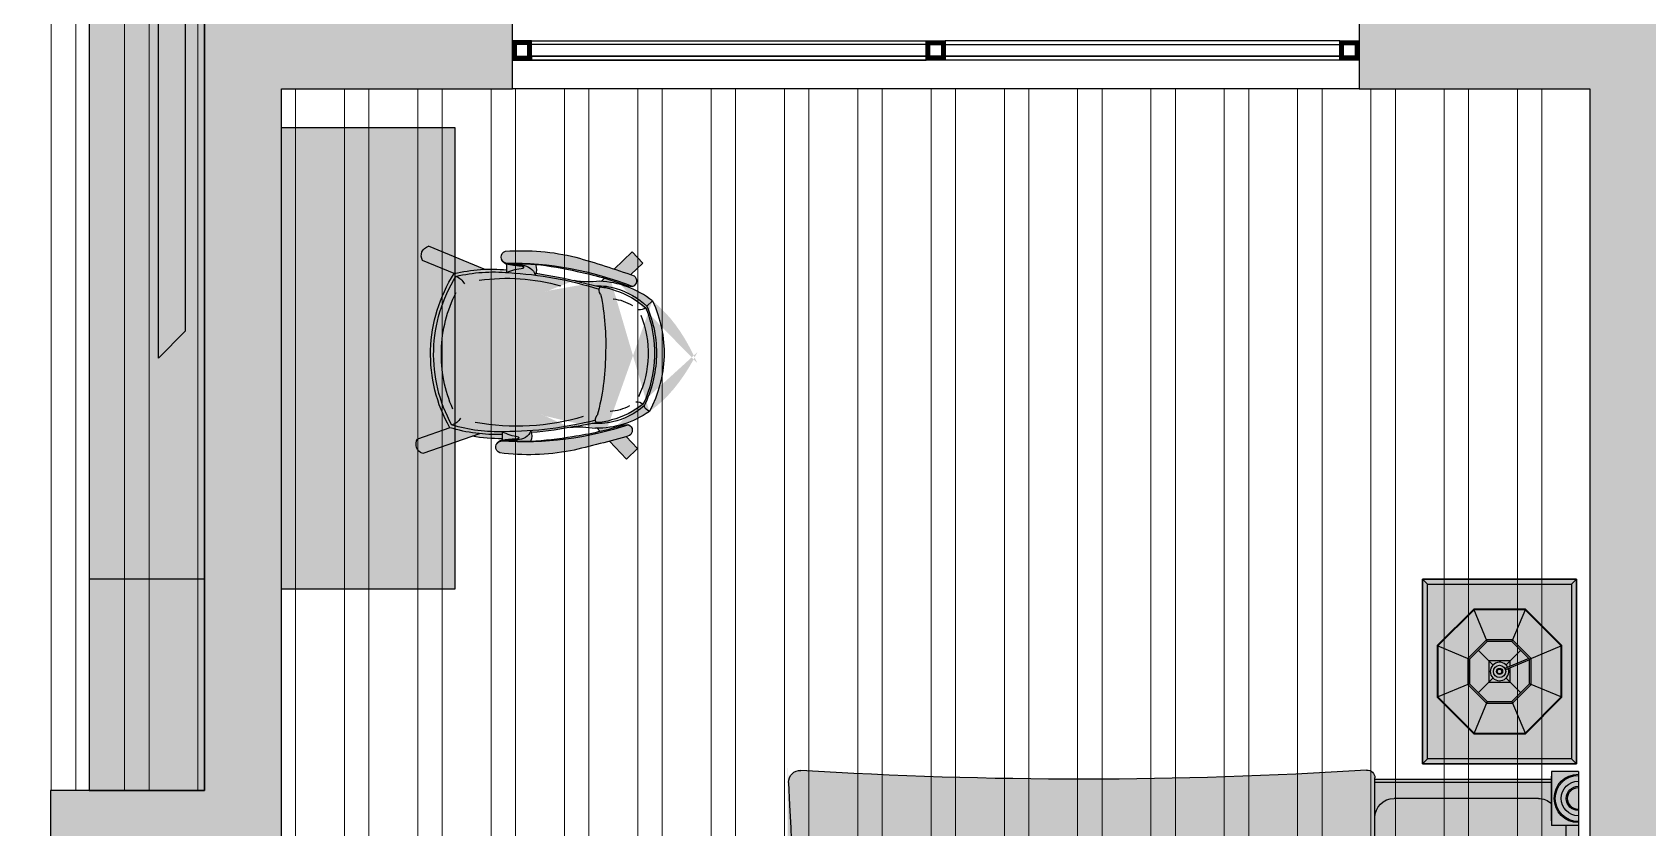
# Model space of a CAD drawing. Header units: millimetres. Extents: x 38613 to 88834, y 14193 to 29607.
# Drawn here: x 43766 to 47963, y 21093 to 23160 of the extents above; entities that cross this region are included whole.
import ezdxf

# ---------------------------------------------------------------- set-up
doc = ezdxf.new("R2010")
doc.units = ezdxf.units.MM
doc.linetypes.add('HIDDEN', pattern=[0.375, 0.25, -0.125])
for name, color, linetype in [('doors', 4, 'Continuous'), ('f con', 4, 'Continuous'), ('f1', 175, 'Continuous'), ('Furn', 34, 'Continuous'), ('furn hatch', 254, 'Continuous'), ('hatch wall', 8, 'Continuous'), ('wall', 5, 'Continuous')]:
    doc.layers.add(name, color=color, linetype=linetype)
doc.layers.add('Floor', color=7, linetype='Continuous', lineweight=0, true_color=0xd6d6d6)
pattern_1 = [(90, (0, 0), (-190.5, 1.4210854715202e-14), []), (90, (63.50002742818307, 63.50002742818305), (-190.5, 1.4210854715202e-14), [])]

# ---------------------------------------------------------------- blocks, each defined once
blk = doc.blocks.new('bed (plan)')
at = {"layer": 'furn hatch', "linetype": 'ByBlock'}
h = blk.add_hatch(color=256, dxfattribs=at)
edge = h.paths.add_edge_path()
edge.add_ellipse((1258.749999999693, -129.1499999999541), major_axis=(822.8959913012318, 822.8959913012318), ratio=1, start_angle=131.3481957178716, end_angle=138.5917142279979, ccw=False)
edge.add_ellipse((95.36632932841803, -54.89999999996411), major_axis=(-1.414213562373095, 1.414213562373095), ratio=0.9999999999999387, start_angle=221.3481957178836, end_angle=314.9999999999982)
edge.add_line((95.36632932841803, -52.89999999996428), (94.99999999935562, -52.89999999996428))
edge.add_line((94.99999999935562, -52.89999999996428), (94.99999999935608, -7.099999999963984))
edge.add_line((94.99999999935608, -7.099999999963984), (95.79999999931852, -7.099999999963984))
edge.add_line((95.79999999931852, -7.099999999963984), (95.79999999931852, -6.999999999964132))
edge.add_line((95.79999999931852, -6.999999999964132), (96.99999999928878, -6.999999999964132))
edge.add_line((96.99999999928878, -6.999999999964132), (96.99999999928923, 5.684341886080801e-14))
edge.add_line((96.99999999928923, 5.684341886080801e-14), (-96.99999999928878, 5.684341886080801e-14))
edge.add_line((-96.99999999928878, 5.684341886080801e-14), (-96.99999999928878, -6.999999999964132))
edge.add_line((-96.99999999928878, -6.999999999964132), (-95.79999999928896, -6.999999999964132))
edge.add_line((-95.79999999928896, -6.999999999964132), (-95.79999999928896, -7.099999999963927))
edge.add_line((-95.79999999928896, -7.099999999963927), (-94.99999999935517, -7.099999999963984))
edge.add_line((-94.99999999935517, -7.099999999963984), (-94.99999999935517, -52.89999999996417))
edge.add_line((-94.99999999935517, -52.89999999996417), (-95.36632932841849, -52.89999999996428))
edge.add_ellipse((-95.36632932841758, -54.89999999996417), major_axis=(-1.4142135623731, 1.4142135623731), ratio=0.9999999999999893, start_angle=-45.00000000000031, end_angle=48.65180428212735)
edge.add_ellipse((-1258.750000000005, -129.1499999999616), major_axis=(-822.8959913014588, 822.8959913014588), ratio=0.9999999999999994, start_angle=221.4082857720034, end_angle=228.6518042821278, ccw=False)
edge.add_ellipse((-94.29106223705594, -202.2424845104946), major_axis=(-2.121320343559603, 2.121320343559603), ratio=0.9999999999999872, start_angle=41.40828577201795, end_angle=137.7029539343334)
edge.add_ellipse((-3.183231456205249e-12, -2305.399999999965), major_axis=(-1.971220551600547e-11, 2102.50000000005), ratio=0.9495711471803869, start_angle=-2.7029539343203055, end_angle=2.7029539343188844, ccw=False)
edge.add_ellipse((94.2910622370573, -202.2424845104951), major_axis=(2.121320343559809, 2.121320343559808), ratio=0.9999999999999182, start_angle=222.2970460656817, end_angle=318.5917142279896)
at = {"color": 0}
for p, q in [((-96.99999999928878, 0), (-96.99999999928878, -6.999999999964189)), ((-94.1692193869444, -6.999999999964189), (-94.1692193869444, -52.89999999996422))]:
    blk.add_line(p, q, dxfattribs=at)
at = {"color": 0, "linetype": 'ByBlock'}
for p, q in [((-82.99999999932061, 0), (-82.99999999932061, -6.999999999964189)), ((-74.9999999993006, 0), (-74.9999999993006, -3.199999999964348)), ((74.99999999932925, 0), (74.99999999932925, -3.199999999964348)), ((82.99999999932061, 0), (82.99999999932061, -6.999999999964189)), ((96.99999999928923, 0), (96.99999999928923, -6.999999999964189)), ((-76.99999999929105, -3.199999999964348), (-76.99999999929105, -3.599999999964439)), ((76.99999999931879, -3.199999999964348), (76.99999999931879, -3.599999999964439)), ((-95.79999999928896, -7.099999999963984), (-84.19999999932065, -7.099999999964439)), ((-84.19999999932065, -7.099999999963984), (-84.19999999932065, -6.999999999964302)), ((84.19999999935044, -7.099999999963984), (84.19999999935044, -6.999999999964302)), ((95.79999999931874, -7.099999999963984), (84.19999999935044, -7.099999999964439)), ((94.16921938694486, -6.999999999964189), (94.16921938694509, -52.89999999996422)), ((95.79999999931874, -7.099999999963984), (95.79999999931874, -6.999999999964302)), ((-89.99999999999955, -10.39999999996417), (-89.99999999999955, -47.89999999996417)), ((90.00000000000045, -10.39999999996417), (90.00000000000045, -47.89999999996417)), ((-95.36632932841758, -52.89999999996417), (-51.96346771649405, -52.89999999996417)), ((61.96346771649451, -52.89999999996417), (95.36632932841803, -52.89999999996417))]:
    blk.add_line(p, q, dxfattribs=at)
for points in [[(96.99999999928878, 0), (-96.99999999928878, 0)], [(-82.99999999932061, -3.199999999964348), (82.9999999993488, -3.199999999964405)], [(-76.99999999929105, -3.599999999964439), (76.99999999931879, -3.599999999964439)], [(-96.99999999928878, -6.999999999964189), (-82.99999999932061, -6.999999999964189)], [(-94.99999999935517, -6.999999999964189), (-94.99999999935517, -52.89999999996417)], [(96.99999999928923, -6.999999999964189), (82.99999999932061, -6.999999999964189)], [(94.9999999993554, -52.89999999996417), (94.99999999935562, -6.999999999964189)]]:
    blk.add_lwpolyline(points, dxfattribs=at)
for centre, radius in [((-89.99999999930469, 0), 6.299999999988813), ((-89.99999999930469, 0), 5.99999999999136), ((-89.99999999930469, 0), 4.499999999999773), ((-89.99999999930469, 0), 3.158747345776419), ((-89.99999999930469, 0), 2.840927851761535), ((89.99999999930515, 0), 6.299999999988813), ((89.99999999930515, 0), 5.99999999999136), ((89.99999999930515, 0), 4.499999999999773), ((89.99999999930515, 0), 3.158747345776419), ((89.99999999930515, 0), 2.840927851761535)]:
    blk.add_arc(centre, radius, 180, 0, dxfattribs=at)
for centre, major_axis, ratio, start_param, end_param in [((-84.99999999999955, -10.39999999996417), (3.53553390593278, 3.53553390593278), 0.9999999999999758, 1.608431855532439, 2.356194490192332), ((85.00000000000045, -10.39999999996417), (-3.535533905932801, 3.535533905932801), 0.9999999999999641, 3.926990816987259, 4.674753451647171), ((-84.99999999999955, -47.89999999996417), (-3.535533905932765, 3.535533905932765), 0.999999999999984, 0.7853981633974563, 2.356194490192337), ((85.00000000000045, -47.89999999996417), (3.535533905932794, 3.535533905932794), 0.999999999999968, 3.926990816987257, 5.497787143782122), ((-95.36632932841758, -54.89999999996422), (-1.4142135623731, 1.4142135623731), 0.9999999999999893, -0.7853981633974537, 0.8491341717589984), ((95.36632932841803, -54.89999999996417), (-1.414213562373095, 1.414213562373095), 0.9999999999999386, 3.863254808625883, 5.497787143782107), ((95.36632932841803, -54.89999999996417), (-1.414213562373095, 1.414213562373095), 0.9999999999999386, 3.863254808625883, 5.497787143782107), ((-1258.750000000005, -129.1499999999617), (-822.8959913014588, 822.8959913014588), 0.9999999999999994, 3.864303577917975, 3.990726825348799), ((1258.749999999693, -129.1499999999541), (822.8959913012318, 822.8959913012318), 1, 2.292458481830776, 2.418881729261634), ((-94.29106223705594, -202.2424845104948), (-2.121320343559603, 2.121320343559603), 0.9999999999999875, 0.7227109243284353, 2.403369935876198), ((-3.183231456205249e-12, -2305.399999999965), (-1.971220551600547e-11, 2102.50000000005), 0.9495711471803869, -0.04717544568362486, 0.04717544568359933), ((94.2910622370573, -202.2424845104951), (2.121320343559809, 2.121320343559808), 0.9999999999999182, 3.879815371303653, 5.560474382851282)]:
    blk.add_ellipse(centre, major_axis=major_axis, ratio=ratio, start_param=start_param, end_param=end_param, dxfattribs=at)
for points, knots in [([(-55.28161005304673, -50.37072092055695), (-53.57369610247133, -49.11089182664779), (-47.84918130324331, -44.8882491752708), (-41.08443227167209, -34.2683318346343), (-29.81745028970545, -28.32732168834974), (-26.26205906366476, -22.07316713604001), (-25.31088913245367, -20.39999999996417)], [0, 0, 0, 0, 63.40047833522669, 212.503080957849, 369.0804236905307, 426.2689815953232, 426.2689815953232, 426.2689815953232, 426.2689815953232]), ([(-7.518915788108643, -38.30244874943759), (-8.410730900119233, -37.28816866848558), (-12.91226448346515, -32.48875811867248), (-20.80432797520461, -28.3273216883502), (-24.35971920124348, -22.07316713604007), (-25.31088913245367, -20.39999999996417)], [172.0943258210815, 172.0943258210815, 172.0943258210815, 172.0943258210815, 212.5030809578514, 369.0804236905275, 426.2689815953121, 426.2689815953121, 426.2689815953121, 426.2689815953121]), ([(17.5189157881091, -38.30244874943759), (18.41073090012014, -37.28816866848558), (22.91226448346606, -32.48875811867248), (30.80432797520507, -28.3273216883502), (34.35971920124393, -22.07316713604007), (35.31088913245458, -20.39999999996417)], [172.0943258210815, 172.0943258210815, 172.0943258210815, 172.0943258210815, 212.5030809578514, 369.0804236905275, 426.2689815953121, 426.2689815953121, 426.2689815953121, 426.2689815953121]), ([(65.28161005304719, -50.37072092055695), (63.57369610247224, -49.11089182664779), (57.84918130324422, -44.8882491752708), (51.08443227167299, -34.2683318346343), (39.81745028970636, -28.32732168834974), (36.26205906366567, -22.07316713604001), (35.31088913245458, -20.39999999996417)], [0, 0, 0, 0, 63.40047833522669, 212.503080957849, 369.0804236905307, 426.2689815953232, 426.2689815953232, 426.2689815953232, 426.2689815953232]), ([(-24.97072092059079, -55.37072092055695), (-23.26280697001539, -54.11089182664779), (-17.53829217078737, -49.88824917527074), (-10.77354313921614, -39.26833183463452), (0.4934388427509475, -33.3273216883502), (4.048830068789812, -27.07316713604007), (5.000000000000455, -25.39999999996417)], [0, 0, 0, 0, 63.40047833522669, 212.5030809578514, 369.0804236905275, 426.2689815953121, 426.2689815953121, 426.2689815953121, 426.2689815953121]), ([(34.97072092059307, -55.37072092055695), (33.26280697001766, -54.11089182664779), (27.53829217078965, -49.8882491752708), (20.77354313921887, -39.2683318346343), (9.506561157252236, -33.32732168834974), (5.951169931211552, -27.07316713604001), (5.000000000000455, -25.39999999996417)], [0, 0, 0, 0, 63.40047833522669, 212.503080957849, 369.0804236905306, 426.2689815953231, 426.2689815953231, 426.2689815953231, 426.2689815953231]), ([(-55.28161005304673, -50.37072092055695), (-53.57369610247133, -51.63055001446611), (-47.84918130324331, -55.85319266584304), (-41.08443227167209, -66.47311000647954), (-29.81745028970545, -72.41412015276416), (-26.26205906366476, -78.66827470507383), (-25.31088913245367, -80.34144184114973)], [0, 0, 0, 0, 63.40047833522669, 212.503080957849, 369.0804236905307, 426.2689815953233, 426.2689815953233, 426.2689815953233, 426.2689815953233]), ([(65.28161005304719, -50.37072092055695), (63.57369610247224, -51.63055001446611), (57.84918130324422, -55.85319266584304), (51.08443227167299, -66.47311000647954), (39.81745028970636, -72.41412015276416), (36.26205906366567, -78.66827470507383), (35.31088913245458, -80.34144184114973)], [0, 0, 0, 0, 63.40047833522669, 212.503080957849, 369.0804236905307, 426.2689815953233, 426.2689815953233, 426.2689815953233, 426.2689815953233]), ([(-24.97072092059079, -55.37072092055695), (-23.26280697001539, -56.63055001446611), (-17.53829217078737, -60.8531926658431), (-10.77354313921614, -71.47311000647937), (0.4934388427509475, -77.41412015276364), (4.048830068789812, -83.66827470507383), (5.000000000000455, -85.34144184114973)], [0, 0, 0, 0, 63.40047833522669, 212.5030809578514, 369.0804236905276, 426.2689815953125, 426.2689815953125, 426.2689815953125, 426.2689815953125]), ([(34.97072092059307, -55.37072092055695), (33.26280697001766, -56.63055001446611), (27.53829217078965, -60.8531926658431), (20.77354313921887, -71.47311000647954), (9.506561157252236, -77.41412015276416), (5.951169931211552, -83.66827470507383), (5.000000000000455, -85.34144184114973)], [0, 0, 0, 0, 63.40047833522669, 212.503080957849, 369.0804236905307, 426.2689815953233, 426.2689815953233, 426.2689815953233, 426.2689815953233]), ([(-12.7919733443473, -67.4389930916762), (-16.08957000376085, -70.02667444215768), (-21.33785360508045, -73.35262495708065), (-24.35971920124348, -78.66827470507383), (-25.31088913245367, -80.34144184114973)], [244.5810098080917, 244.5810098080917, 244.5810098080917, 244.5810098080917, 369.0804236905276, 426.2689815953125, 426.2689815953125, 426.2689815953125, 426.2689815953125]), ([(22.79197334434821, -67.4389930916762), (26.08957000376176, -70.02667444215768), (31.33785360508136, -73.35262495708065), (34.35971920124393, -78.66827470507383), (35.31088913245458, -80.34144184114973)], [244.5810098080917, 244.5810098080917, 244.5810098080917, 244.5810098080917, 369.0804236905276, 426.2689815953125, 426.2689815953125, 426.2689815953125, 426.2689815953125])]:
    blk.add_open_spline(points, degree=3, knots=knots, dxfattribs=at)
at = {"layer": 'Furn', "color": 34}
blk.add_line((-95.79999999928896, -7.099999999963984), (-95.79999999928896, -6.999999999964302), dxfattribs=at)
blk = doc.blocks.new('bes table600 (pl)')
at = {"layer": 'furn hatch'}
blk.add_hatch(color=256, dxfattribs=at).paths.add_polyline_path([(300, -2.273736754432321e-13), (-299.9999999999999, -2.205814966808074e-29), (-299.9999999999999, -500), (300, -500)])
at = {"color": 0, "linetype": 'ByBlock'}
for p, q in [((-299.9999999999999, 0), (-283.9999999999999, -16)), ((299.9999999999999, 0), (283.9999999999999, -16)), ((-283.9999999999999, -484), (-299.9999999999999, -500)), ((283.9999999999999, -484), (299.9999999999999, -500))]:
    blk.add_line(p, q, dxfattribs=at)
for points in [[(-299.9999999999999, 0), (300, -2.273736754432321e-13), (299.9999999999999, -500), (-299.9999999999999, -500)], [(-283.9999999999999, -16), (283.9999999999999, -16), (283.9999999999999, -484), (-283.9999999999999, -484)]]:
    blk.add_lwpolyline(points, close=True, dxfattribs=at)
at = {"layer": 'f con'}
blk.add_lwpolyline([(-299.9999999999999, -500), (299.9999999999999, -500), (300, -2.273736754432321e-13), (-299.9999999999999, 0)], close=True, dxfattribs=at)
blk = doc.blocks.new('lamp (pl)')
at = {"color": 0, "linetype": 'ByBlock'}
for p, q in [((-40.38582233137731, 97.5), (-83.87824638055213, 202.5)), ((83.87824638055099, 202.5), (40.3858223313764, 97.49999999999989)), ((-202.5000000000002, 83.87824638055213), (-97.50000000000023, 40.38582233137743)), ((-68.94291116568888, 68.94291116568854), (-21.21320343559637, 21.21320343559626)), ((-42.29923949320255, 95.58658283817442), (-9.903337778047899, 17.37595755214329)), ((-37.67984183064618, 97.49999999999989), (-5.283940115491532, 19.28937471396887)), ((21.21320343559728, 21.21320343559546), (68.9429111656882, 68.9429111656874)), ((97.5, 40.38582233137629), (202.5, 83.8782463805511)), ((-97.50000000000023, -40.38582233137697), (-202.5000000000002, -83.87824638055201)), ((-68.9429111656882, -68.942911165689), (-21.21320343559546, -21.21320343559739)), ((21.21320343559637, -21.21320343559671), (68.9429111656882, -68.94291116568843)), ((97.5, -40.38582233137686), (202.5, -83.87824638055201)), ((-83.87824638055213, -202.5000000000001), (-40.38582233137731, -97.50000000000011)), ((40.3858223313764, -97.50000000000011), (83.87824638055099, -202.5000000000001))]:
    blk.add_line(p, q, dxfattribs=at)
for points in [[(-202.5000000000002, 83.87824638055213), (-202.5000000000002, -83.87824638055201), (-83.87824638055213, -202.5000000000001), (83.87824638055099, -202.5000000000001), (202.5, -83.87824638055201), (202.5, 83.8782463805511), (83.87824638055099, 202.5), (-83.87824638055213, 202.5)], [(-200.0000000000002, 82.84271247461936), (-200.0000000000002, -82.84271247461913), (-82.84271247461925, -200.0000000000001), (82.84271247461857, -200.0000000000001), (200, -82.84271247461936), (200, 82.84271247461857), (82.84271247461857, 200), (-82.84271247461947, 200)], [(-102.5000000000002, 42.4568901432425), (-102.5000000000002, -42.4568901432425), (-42.45689014324307, -102.5000000000001), (42.45689014324125, -102.5000000000001), (102.5, -42.45689014324216), (102.5, 42.45689014324137), (42.45689014324125, 102.5000000000001), (-42.45689014324216, 102.5)], [(-97.50000000000023, 40.38582233137743), (-97.50000000000023, -40.38582233137697), (-40.38582233137731, -97.50000000000011), (40.3858223313764, -97.50000000000011), (97.5, -40.38582233137686), (97.5, 40.38582233137629), (40.3858223313764, 97.49999999999989), (-40.38582233137731, 97.5)]]:
    blk.add_lwpolyline(points, close=True, dxfattribs=at)
blk.add_lwpolyline([(-17.20345518378963, 34.9999999999992), (-35, 34.9999999999992), (-35, -35.0000000000008), (35, -35.0000000000008), (35, 34.9999999999992), (-11.79149418232737, 34.9999999999992)], dxfattribs=at)
for radius in [20, 10, 7.5]:
    blk.add_circle((0, 0), radius, dxfattribs=at)
blk.add_arc((0, -1.13686837721616e-13), 30, 117.2801918471891, 107.7198081528046, dxfattribs=at)
blk = doc.blocks.new('wew')
at = {"layer": 'f1', "color": 34, "xscale": 0.7999999999883585, "yscale": 0.7999999999883585, "rotation": 180}
for name, p in [('bes table600 (pl)', (0, 0)), ('lamp (pl)', (0, 200))]:
    blk.add_blockref(name, p, dxfattribs=at)
blk = doc.blocks.new('chair(top)')
h = blk.add_hatch(color=254)
edge = h.paths.add_edge_path()
edge.add_line((-268.7258775819937, 217.8700059060102), (-268.8082901656599, 220.8151209216048))
edge.add_ellipse((-264.8151906370331, 240.5647524405467), major_axis=(-14.24768031961131, 14.2476803196113), ratio=0.9999999999991576, start_angle=74.44572454939811, end_angle=123.5696855099821, ccw=False)
edge.add_ellipse((-269.2934629281954, 239.6549229735938), major_axis=(11.21819662684667, 11.21819662684667), ratio=0.9999999999996725, start_angle=64.62616845629191, end_angle=169.5417827002394, ccw=False)
edge.add_ellipse((-199.7111331898341, -330.5546092239638), major_axis=(-417.1423224938641, 417.1423224938641), ratio=0.9999999999999156, start_angle=304.4125378387086, end_angle=322.29530560955857, ccw=False)
edge.add_ellipse((-754.7219521359948, -2650.423126653714), major_axis=(-2103.410748130997, 2103.410748130997), ratio=0.9999999999999782, start_angle=300.10151816898457, end_angle=302.1137096617236, ccw=False)
edge.add_line((10.08759975196153, 224.2490111837433), (54.37378485003137, 271.0850518966581))
edge.add_line((54.37378485003137, 271.0850518966581), (83.43815236988303, 243.6030115671456))
edge.add_line((83.43815236988303, 243.6030115671456), (53.80265087159933, 212.2611935341083))
edge.add_ellipse((-754.7219521353836, -2650.423126653885), major_axis=(-2103.410748562303, 2103.410748562302), ratio=0.9999999998586856, start_angle=299.0562210493645, end_angle=299.2284193854286, ccw=False)
edge.add_ellipse((52.85564905080537, 196.0846871638896), major_axis=(-11.82700587491875, 11.82700587491875), ratio=0.9999999999995888, start_angle=163.7727397053436, end_angle=280.19489465516006, ccw=False)
edge.add_ellipse((56.92524343710102, 218.0836809898028), major_axis=(26.07484310239823, 26.07484310239823), ratio=0.9999999999998664, start_angle=207.1728532711554, end_angle=231.1979395816537, ccw=False)
edge.add_ellipse((-218.2791082765034, -674.8299108590254), major_axis=(634.6207870617633, 634.6207870617632), ratio=0.9999999999991646, start_angle=27.89886255482355, end_angle=28.91341477611117)
edge.add_line((30.40593617323611, 187.517371510723), (27.9968867872085, 184.9696168356822))
edge.add_ellipse((-548.4495624315896, -2001.232787197321), major_axis=(587.0701330397267, 2183.613920179248), ratio=0.3197021209612336, start_angle=353.4974769260804, end_angle=360.8664433436097, ccw=False)
edge.add_ellipse((-167.8147776433034, -4.695928454431851), major_axis=(-226.2741699807234, 226.2741699807234), ratio=0.9999999999999298, start_angle=199.8922707132662, end_angle=253.3134861441613, ccw=False)
edge.add_ellipse((-659.5039093939413, 1967.43085890685), major_axis=(-708.263130267219, 2147.366860089802), ratio=0.3197021209613926, start_angle=179.133556656394, end_angle=186.5025230739189, ccw=False)
edge.add_line((38.29691425853525, -183.1145302273944), (40.84466893356876, -185.5235796134257))
edge.add_ellipse((-255.6752539186273, 661.5673376411287), major_axis=(634.6207870683817, 634.6207870683816), ratio=0.9999999999921979, start_angle=244.2923420815168, end_angle=245.3068943028054)
edge.add_ellipse((69.03180125441577, -214.5590493780692), major_axis=(-26.07484310241184, 26.07484310241184), ratio=0.9999999999997788, start_angle=312.00781727580124, end_angle=336.03290358611747, ccw=False)
edge.add_ellipse((63.73835130673251, -192.8220598102162), major_axis=(-11.82700587491932, 11.82700587491932), ratio=0.9999999999995678, start_angle=173.010862202313, end_angle=289.4330171521126, ccw=False)
edge.add_ellipse((-901.7574218459631, 2604.070184822682), major_axis=(-2103.41074793095, 2103.410747930949), ratio=0.9999999996930369, start_angle=153.9773374616437, end_angle=154.1495357977531, ccw=False)
edge.add_line((65.58849095692858, -208.9202943118325), (96.93030898991856, -238.5557958101526))
edge.add_line((96.93030898991856, -238.5557958101526), (69.44826866047515, -267.6201633300552))
edge.add_line((69.44826866047515, -267.6201633300552), (22.61222794761125, -223.3339782319308))
edge.add_ellipse((-901.7574218456575, 2604.070184822791), major_axis=(-2103.410748130788, 2103.410748130788), ratio=0.9999999999994623, start_angle=151.0920471957012, end_angle=153.1042386884402, ccw=False)
edge.add_ellipse((-217.883832038744, 318.8691301071085), major_axis=(-417.1423224938707, 417.1423224938706), ratio=0.9999999999998921, start_angle=130.9104512478701, end_angle=148.7932190187255, ccw=False)
edge.add_ellipse((-255.4701187021274, -254.3392807485179), major_axis=(11.21819662684518, 11.21819662684518), ratio=0.9999999999997722, start_angle=103.66397415717847, end_angle=208.5795884010857, ccw=False)
edge.add_ellipse((-250.9479749099992, -254.9972533136533), major_axis=(-14.24768031964553, 14.24768031964553), ratio=0.9999999999990276, start_angle=-30.363928652567722, end_angle=18.76003230794572, ccw=False)
edge.add_line((-256.0392612595751, -235.5018284070575), (-256.4378955271532, -221.2561426769753))
edge.add_ellipse((-295.7004372587544, 195.4732743575805), major_axis=(-295.97715638611, 295.9771563861099), ratio=0.9999999999998843, start_angle=132.2876374217565, end_angle=140.3822860605126, ccw=False)
edge.add_line((-315.5082297867921, -222.63269972118), (-460.006585750496, -282.4357960835187))
edge.add_ellipse((-453.9273444394785, -258.2746066892141), major_axis=(-17.61704072573552, 17.61704072573552), ratio=0.9999999999999213, start_angle=14.089224986627073, end_angle=120.87687039063141, ccw=False)
edge.add_line((-475.3029883108975, -245.4760873628838), (-393.3400231896667, -211.5543235573568))
edge.add_ellipse((-64.68620707647642, -1.810101617313194), major_axis=(275.6863883864078, 275.6863883864078), ratio=0.9999999999999918, start_angle=136.6028784287194, end_angle=167.5456914886425, ccw=False)
edge.add_ellipse((-64.68620707647642, -1.810101617316832), major_axis=(-275.6863883864233, 275.6863883864233), ratio=0.9999999999998269, start_angle=15.660065368797405, end_angle=46.602878428724125, ccw=False)
edge.add_line((-404.5550088999589, 189.2269812489831), (-488.2866812199645, 218.5121440731491))
edge.add_ellipse((-467.6602035633114, 232.4860006397394), major_axis=(17.61704072573502, 17.61704072573502), ratio=0.9999999999996753, start_angle=62.32888646681948, end_angle=169.1165318708087, ccw=False)
edge.add_line((-475.0810695609252, 256.269419143191), (-346.3167110529757, 211.2340687151736))
edge.add_ellipse((-272.0076456527895, -200.6920375279806), major_axis=(-295.9771563863061, 295.9771563863061), ratio=0.999999999999935, start_angle=314.5507772149108, end_angle=325.22584737304743, ccw=False)
edge = h.paths.add_edge_path(flags=16)
edge.add_ellipse((-225.570224367184, 209.9252218375368), major_axis=(-24.10597093469982, 24.10597093469982), ratio=0.9999999999997591, start_angle=211.2676183798251, end_angle=251.1054033958742)
edge.add_ellipse((-239.1196741265012, -672.6916662506337), major_axis=(635.4793251658017, 635.4793251658017), ratio=0.9999999999999271, start_angle=395.1525654517351, end_angle=402.1833257481602, ccw=False)
edge.add_ellipse((-218.279108276547, -674.8299108590072), major_axis=(-634.6207870621439, 634.6207870621438), ratio=0.9999999999998513, start_angle=301.82686545011296, end_angle=306.4868929364221, ccw=False)
edge.add_line((-13.74636836636637, 199.0427600996118), (-21.89174788976379, 190.4283959105342))
edge.add_ellipse((-548.4495624315896, -2001.232787197321), major_axis=(587.0701330408556, 2183.613920179092), ratio=0.319702120963795, start_angle=4.802875289350225, end_angle=5.122785823531273)
edge.add_ellipse((-66.25761061967933, 425.8541437317363), major_axis=(-168.8879684536302, 168.8879684536301), ratio=0.9999999999999392, start_angle=128.689181425494, end_angle=144.6893949273848, ccw=False)
edge.add_ellipse((-278.8927535450784, -824.1789120136236), major_axis=(-728.069720567609, 728.0697205676091), ratio=0.9999999999995693, start_angle=-55.42886302752728, end_angle=-49.81566218188388)
edge = h.paths.add_edge_path(flags=16)
edge.add_ellipse((-42.33938688067428, -428.8929925017619), major_axis=(-168.8879684536613, 168.8879684536612), ratio=0.9999999999999521, start_angle=308.51636193005004, end_angle=324.51657543194045, ccw=False)
edge.add_ellipse((-659.5039093939413, 1967.43085890685), major_axis=(-708.2631302708895, 2147.366860089051), ratio=0.3197021209699953, start_angle=174.8772141763657, end_angle=175.1971247105425)
edge.add_line((-11.20838732554694, -191.3546305901727), (-2.594023136480246, -199.5000101135738))
edge.add_ellipse((-255.6752539187437, 661.5673376410887), major_axis=(-634.6207870618618, 634.6207870618617), ratio=0.9999999999993446, start_angle=146.7188639209919, end_angle=151.3788914073059, ccw=False)
edge.add_ellipse((-276.363632878827, 658.2669966050162), major_axis=(-635.4793251658646, 635.4793251658641), ratio=0.9999999999997161, start_angle=141.0224311092699, end_angle=148.0531914056933, ccw=False)
edge.add_ellipse((-213.4778395521716, -222.2110188643601), major_axis=(24.1059709346948, 24.1059709346948), ratio=0.9999999999999242, start_angle=292.1003534615298, end_angle=331.8765284087744)
edge.add_ellipse((-327.7865533689765, 822.2378003765989), major_axis=(-738.8796952597296, 738.8796952597297), ratio=0.9999999999996969, start_angle=143.0833324076496, end_angle=148.6141338056812)
at = {"color": 0}
for p, q in [((-327.5775521305623, 204.6800455477714), (-475.0810695609252, 256.269419143191)), ((10.08759975196153, 224.2490111837433), (54.37378485003137, 271.0850518966545)), ((83.43815236988303, 243.6030115671529), (54.37378485003137, 271.0850518966545)), ((-404.5550088999589, 189.2269812489831), (-488.2866812199645, 218.5121440731491)), ((-268.2163645970286, 199.6619328683955), (-268.8082901656599, 220.8151209216048)), ((53.80265087159933, 212.2611935341083), (83.43815236988303, 243.6030115671492)), ((-75.48967101048038, 185.1764377170548), (-24.16564088818268, 175.8014779471596)), ((-21.89174788976379, 190.4283959105305), (-13.74636836636637, 199.0427600996118)), ((27.9968867872085, 184.9696168356822), (30.40593617323611, 187.517371510723)), ((107.3398084499058, -126.8196339086753), (121.9489233599888, -140.4788345274683)), ((-65.01613684107724, -189.1081845535045), (-14.2966859578446, -176.8777617977285)), ((-11.20838732556149, -191.3546305901655), (-2.594023136480246, -199.5000101135738)), ((38.29691425853525, -183.1145302273981), (40.84466893356876, -185.5235796134257)), ((65.58849095692858, -208.9202943118325), (96.93030898991856, -238.5557958101526)), ((-393.3400231896667, -211.5543235573568), (-475.3029883108975, -245.4760873628838)), ((-315.6188610171375, -222.6784863329704), (-460.006585750496, -282.4357960835187)), ((-256.6311868282064, -214.3486403538482), (-256.0392612595751, -235.5018284070575)), ((22.61222794761125, -223.3339782319308), (69.4482686604606, -267.6201633300589)), ((96.93030898991856, -238.5557958101563), (69.4482686604606, -267.6201633300589))]:
    blk.add_line(p, q, dxfattribs=at)
for centre, major_axis, ratio, start_param, end_param in [((-467.6602035633114, 232.4860006397394), (-17.61704072573153, 17.61704072573153), 0.9999999999996958, -0.4829520388474187, 1.380843973905084), ((-269.2934629281954, 239.6549229735938), (11.21819662684459, 11.21819662684459), 0.9999999999996083, 1.127939422510819, 3.754533569509473), ((-199.7111331898341, -330.5546092239638), (-417.142322493864, 417.1423224938642), 0.999999999999916, -0.9701842375422975, -0.658071060571439), ((-272.0076456528041, -200.6920375279806), (-295.9771563863455, 295.9771563863455), 0.9999999999999962, -0.793244336637264, -0.6069234579313644), ((-264.54363499998, 240.8816365198581), (14.52539675992373, 14.52539675992373), 0.9999999999992834, 2.877054109961037, 3.880504056685858), ((-212.3372297121387, -631.7594183345209), (-606.6008140146446, 606.6008140146447), 0.999999999999912, -1.109562378968135, -0.7157752201058359), ((-205.5406695541169, 78.95897964039978), (-96.1777976965524, 96.17779769655242), 0.9999999999997707, -0.6315818166713134, -0.30650278543162), ((-218.996253493955, 634.6684616142229), (294.7986010413947, 294.7986010413946), 0.999999999999832, 3.815218156581885, 3.902831687238235), ((-265.0786304672074, 222.1614568777877), (0.223933229909275, 0.223933229909275), 0.999999999985031, 1.86914438863439, 3.536355757859214), ((-257.463549141743, 185.4177334128435), (26.677194891962, 26.677194891962), 0.9999999999980165, 0.8383478686643068, 0.9962201220589038), ((-225.6579813017015, 756.9779987772672), (-379.4110909380073, 379.4110909380074), 0.9999999999998536, 2.282434797790377, 2.350300831238549), ((-246.5387414926663, -70.94216794437307), (-208.1142977247922, 208.1142977247922), 0.9999999999995169, -0.7944892665429938, -0.7414807916117142), ((-205.0126554415037, -226.5385492308378), (-319.3128716225431, 319.3128716225432), 0.9999999999998874, -0.8076679132340324, -0.6992587703622899), ((-228.9706138271431, 212.6711950944664), (-3.685190877627701, 3.685190877627702), 0.9999999999976901, -1.302835839238257, -0.7668235589418706), ((-229.1573701032321, 180.887371274559), (-27.95410382369728, 27.95410382369729), 0.9999999999998069, -1.350670574225882, -0.7939242035359348), ((-227.8863733700709, 215.2797709205297), (-1.72057193039827, 1.72057193039827), 0.9999999999967231, 3.023895299804479, 4.83682138223733), ((-223.6543698022142, 187.3157356743213), (-22.04777923979486, 22.04777923979487), 0.9999999999993134, 4.243185449467387, 4.971126998669017), ((-225.570224367184, 209.9252218375368), (-24.10597093469959, 24.10597093469959), 0.9999999999998869, 3.538483607369089, 4.382616058806517), ((-239.1196741265012, -672.6916662506337), (635.4793251657975, 635.4793251657974), 0.9999999999999218, 0.6135280076555872, 0.7362379237466978), ((-754.7219521359657, -2650.423126653717), (2103.410748130088, 2103.410748130087), 0.9999999999992716, 0.5071267255587925, 0.5604899686269389), ((-218.2791082765616, -674.8299108590072), (-634.6207870620703, 634.6207870620705), 0.9999999999998939, -1.084869454722596, -0.9339799112316637), ((-64.68620707647642, -1.810101617316832), (-275.6863883864401, 275.6863883864402), 0.9999999999999973, 0.2733197017629434, 0.8133736694877909), ((-64.68620707647642, -1.810101617316832), (-270.0617312782004, 270.0617312782004), 0.9999999999999972, 0.2827795221934541, 0.8133736694877953), ((-284.3064884749183, -211.7034959422163), (-295.9771563862092, 295.9771563862092), 0.9999999999999063, -0.8233857642569696, -0.4940114430146763), ((-279.1277403439308, -218.7589347211979), (-295.9771563863034, 295.9771563863035), 0.9999999999998864, -0.8233857642570708, -0.4940114430147511), ((-410.5318224100774, 144.9258322912283), (-27.49263066949573, 27.49263066949573), 0.9999999999999265, 4.438288973810573, 5.206777512342492), ((-229.3899044121645, -412.7541804375833), (-422.9538282293844, 422.9538282293844), 0.9999999999999293, -1.076511597121385, -0.6020349330795471), ((-263.4396234798623, -764.5135380489774), (-681.6704228441729, 681.670422844173), 0.9999999999999404, -1.033988474929463, -0.7856146672856712), ((-278.8927535450493, -824.1789120136273), (-728.0697205669901, 728.0697205669902), 0.9999999999999567, -0.9842527318439857, -0.8696787768969425), ((-66.25761061967933, 425.8541437317363), (-168.8879684536001, 168.8879684536001), 0.9999999999999085, 2.246049927571246, 2.525306334201293), ((-19.40055086740176, 32.45492723689313), (-103.3723086186273, 103.3723086186274), 0.9999999999998354, -1.043338318194928, -0.6777708184690228), ((-11.68627882916189, 168.0753543276296), (10.37852262089191, 10.37852262089191), 0.9999999999996537, 1.801840403774142, 3.18673180230197), ((-548.4495624315896, -2001.232787197321), (587.070133039725, 2183.613920179243), 0.3197021209613728, -0.1134904373267702, 0.08940947949422928), ((-26.35622059737216, 43.40956021261809), (-93.6280367220868, 93.62803672208682), 0.9999999999999528, -1.108817819540306, -0.8019428276806895), ((-37.00312651848071, -38.86902561802344), (-151.6096374676092, 151.6096374676092), 0.9999999999997238, -1.465989034129342, -1.033871354875439), ((-21.7194618392532, -7.837163405176398), (131.4617060589698, 131.4617060589698), 0.9999999999999908, 0.07103730960031739, 0.570694954984682), ((56.92524343710102, 218.0836809898028), (-26.07484310244038, 26.07484310244038), 0.9999999999994462, 2.069394451264315, 2.464368942731535), ((52.85564905080537, 196.0846871638896), (-11.82700587491875, 11.82700587491875), 0.9999999999995888, 2.858373532869894, 4.890323459011205), ((-70.45588349200261, -1.971553356150253), (-251.84697260246, 251.8469726024601), 0.9999999999999514, 0.3729909171842971, 0.8133736694878078), ((-650.8439131820196, -9.247181322436518), (460.26259335768, 460.2625933576799), 0.9999999999999509, 5.511994174035144, 5.756436210047836), ((3.339296885838849, 22.6213354262909), (88.09684735578182, 88.0968473557818), 0.9999999999998872, 0.2916496971965489, 0.7169744699224708), ((79.36425234892522, 152.9096430823629), (22.09207425052567, 22.09207425052566), 0.999999999999356, 3.910415488281132, 4.562667802240806), ((-186.608609732255, -4.543462701294629), (-221.8780491035966, 221.8780491035968), 0.9999999999998669, 3.952805259139653, 4.362277162439131), ((126.8523993714334, 120.8587927128065), (20.67831095704464, 20.67831095704464), 0.9999999999992967, 1.244159130468729, 1.942153830467003), ((-175.765761853414, -4.247718547881959), (-217.743680197076, 217.743680197076), 0.9999999999999066, 3.952789121619202, 4.387584914305041), ((-167.8147776433034, -4.695928454450041), (-226.2741699807216, 226.2741699807216), 0.9999999999999346, 3.4887782732345, 4.421154372920699), ((-153.0807297657302, -4.283628443412454), (186.6209724193957, 186.6209724193957), 0.9999999999999563, 5.525762649872446, 5.940487126817846), ((-153.0807297657302, -4.283628443343332), (186.6209724194643, 186.6209724194643), 0.9999999999999141, 5.111038172926849, 5.525762649872204), ((-186.5706740488531, -5.899140995043126), (221.8780491036628, 221.8780491036627), 0.9999999999998429, 5.118451810510898, 5.527923713810384), ((-175.7282550434757, -5.588070520843758), (-217.7436801970631, 217.7436801970632), 0.9999999999999406, 3.52234773185016, 3.957143524536046), ((-64.68620707647642, -1.810101617316832), (-275.6863883864777, 275.6863883864779), 0.999999999999806, 0.8133736694878859, 1.353427637212674), ((-64.68620707647642, -1.810101617316832), (-270.0617312781703, 270.0617312781703), 0.9999999999999671, 0.8133736694878104, 1.343967816782137), ((-70.45588349200261, -1.97155335615389), (-251.846972602529, 251.846972602529), 0.9999999999997325, 0.8133736694879277, 1.253756421791367), ((-650.3425596018787, -27.16366799540629), (-460.2625933576238, 460.262593357624), 0.9999999999998148, 3.72429276290228, 3.968734798914982), ((-39.11884900723817, 36.73891910473685), (151.6096374676113, 151.6096374676113), 0.9999999999998019, 4.231415020645869, 4.663532699899801), ((87.7910454046505, -148.2321687261137), (22.09207425051094, 22.09207425051094), 0.9999999999998455, 0.2056721903244237, 0.8579245042842272), ((-2.268911149876658, -168.4658597088273), (-10.37852262088943, 10.37852262088943), 0.9999999999997222, 0.01081186346840668, 1.395703261996232), ((-23.8874352833227, -44.81551871414558), (93.62803672210792, 93.62803672210791), 0.999999999999948, 3.999486493451179, 4.306361485310775), ((4.599097730504582, -22.39919686567009), (-88.0968473558013, 88.09684735580132), 0.9999999999998179, 2.480569195847981, 2.905893968573967), ((-22.12374262225057, 6.610307497368922), (-131.4617060589726, 131.4617060589726), 0.9999999999998674, 2.626848710785713, 3.126506356170106), ((-401.7848849478323, -167.6567335483742), (27.49263066950813, 27.49263066950813), 0.9999999999997372, 4.27395146060771, 5.042439999139619), ((-290.9243460964208, 202.8072774784632), (-295.9771563863219, 295.9771563863219), 0.9999999999999174, 2.120758781990292, 2.450133103232607), ((-255.7074681394151, 306.0402396430727), (-357.2825548735469, 357.282554873547), 0.9999999999999183, 2.212389642273598, 2.633478913276216), ((-247.3340929910046, 618.8965246472799), (-606.600814014658, 606.600814014658), 0.9999999999999425, 2.342522559081317, 2.736309717943634), ((-305.780371738525, 748.5851650539116), (-681.6704228442118, 681.6704228442118), 0.9999999999999303, 2.412362006261237, 2.660735813905037), ((-212.8293467210606, -199.5297750641112), (22.04777923979715, 22.04777923979715), 0.9999999999992665, 4.509601974280856, 5.237543523482532), ((-213.4778395521716, -222.211018864371), (24.10597093468131, 24.1059709346813), 0.99999999999999, 5.098112914143228, 5.942245365581105), ((-324.5459165309294, 807.2930044605491), (-728.0697205668938, 728.0697205668939), 0.999999999999689, 2.496426115872383, 2.611000070819437), ((-42.33938688064518, -428.8929925017583), (-168.8879684536203, 168.8879684536204), 0.9999999999998903, -0.8985589952256328, -0.6193025885958406), ((-901.7574218455557, 2604.070184822824), (-2103.410748130856, 2103.410748130856), 0.9999999999995024, 2.637053697143621, 2.690416940211761), ((-255.6752539187291, 661.5673376410923), (634.620787062117, 634.6207870621168), 0.9999999999999492, 4.131523577002064, 4.282413120493006), ((-17.55525318927539, -33.48905435172492), (-103.3723086186235, 103.3723086186235), 0.9999999999999803, 2.30451815744461, 2.670085657170468), ((69.03180125441577, -214.5590493780692), (-26.07484310240746, 26.07484310240747), 0.9999999999998431, -0.8376216037563717, -0.4426471122890365), ((63.73835130673251, -192.8220598102162), (11.82700587491863, 11.82700587491863), 0.9999999999996483, 4.590405513938742, 6.622355440079944), ((-453.9273444394785, -258.2746066892141), (-17.61704072572982, 17.61704072572982), 0.9999999999999134, 0.245903365070598, 2.109699377822958), ((-295.7004372587398, 195.4732743575842), (-295.977156386233, 295.977156386233), 0.9999999999999004, 2.120758781990166, 2.450133103232456), ((-255.4701187021274, -254.3392807485179), (11.21819662684615, 11.21819662684615), 0.9999999999998342, 1.0138064230565, 3.640400570054439), ((-250.6591234809312, -255.2984556304327), (-14.5253967599462, 14.5253967599462), 0.9999999999986536, -0.6829603909156489, 0.3204895558082239), ((-200.8034991469904, -90.32962989480075), (96.17779769653342, 96.1777976965334), 0.9999999999995393, 3.504046451202118, 3.829125482441774), ((-183.1617391857144, -645.9219709149475), (-294.7986010416971, 294.7986010416972), 0.9999999999999909, -0.7052880214676513, -0.6176744908113412), ((-252.240148354962, -236.6374881761367), (0.2239332299078862, 0.2239332299078861), 0.9999999999947435, 1.231984234706244, 2.899195603922476), ((-246.6917595290288, -199.525413872776), (-26.67719489185014, 26.67719489185014), 0.9999999999994872, 2.201323543712335, 2.359195797106915), ((-182.9732699608721, -768.4126480204868), (-379.411090937828, 379.411090937828), 0.9999999999998536, -0.7235534922631026, -0.6556874588149292), ((-250.1201608865813, 57.04425797130898), (-208.1142977253082, 208.1142977253082), 0.9999999999997935, 2.368228130586899, 2.421236605518206), ((-217.3602903885621, 214.7193688072402), (-319.3128716225934, 319.3128716225934), 0.9999999999998963, 2.326006109337782, 2.434415252209497), ((-216.7193480804854, -225.1428510676487), (3.685190877631348, 3.685190877631346), 0.9999999999971941, 3.96436722471106, 4.500379505009204), ((-218.6832215179602, -193.4192079029162), (27.95410382370221, 27.95410382370221), 0.9999999999999445, 3.991467869306629, 4.548214239996422), ((-215.4909279779968, -227.6867121607211), (1.720571930402755, 1.720571930402754), 0.9999999999981636, 4.643907590717196, 6.456833673143568), ((-276.3636328788416, 658.2669966050125), (635.4793251660293, 635.4793251660293), 0.9999999999999992, 4.03210206881869, 4.154811984909794), ((-217.8838320387586, 318.8691301071085), (-417.1423224938907, 417.1423224938907), 0.9999999999998979, 2.284818399546905, 2.596931576517783)]:
    blk.add_ellipse(centre, major_axis=major_axis, ratio=ratio, start_param=start_param, end_param=end_param, dxfattribs=at)
at = {"color": 0, "extrusion": (0, 0, -1)}
blk.add_ellipse((-659.5039093939413, 1967.43085890685), major_axis=(-708.2631302672345, 2147.366860089796), ratio=0.3197021209613486, start_param=3.028102216263012, end_param=3.231002133084019, dxfattribs=at)
blk = doc.blocks.new('table n2')
h = blk.add_hatch(color=254)
h.dxf.hatch_style = 1
h.paths.add_polyline_path([(0, 600), (450, 600), (450, -600), (0, -600)])
at = {"color": 0}
blk.add_lwpolyline([(0, 600), (450, 600), (450, -600), (0, -600), (0, 600)], dxfattribs=at)

msp = doc.modelspace()

# ---------------------------------------------------------------- hatches: boundary and pattern name
at = {"layer": 'doors'}
h = msp.add_hatch(color=256, dxfattribs=at)
h.paths.add_polyline_path([(45023.32999292271, 23098.32306686726), (45053.32999292271, 23098.32306686726), (45053.32999292271, 23128.32306686726), (45023.32999292271, 23128.32306686726)], flags=16)
h.paths.add_polyline_path([(45013.32999292271, 23088.32306686727), (45063.32999292271, 23088.32306686726), (45063.32999292271, 23138.32306686726), (45013.32999292271, 23138.32306686727)])
h = msp.add_hatch(color=256, dxfattribs=at)
h.paths.add_polyline_path([(46128.13832535622, 23098.32306686723), (46098.13832535622, 23098.32306686723), (46098.13832535622, 23128.32306686723), (46128.13832535622, 23128.32306686723)], flags=16)
h.paths.add_polyline_path([(46138.13832535622, 23088.32306686723), (46088.13832535622, 23088.32306686723), (46088.13832535622, 23138.32306686723), (46138.13832535622, 23138.32306686723)])
h = msp.add_hatch(color=256, dxfattribs=at)
h.paths.add_polyline_path([(47203.32999292271, 23098.32306686724), (47173.32999292271, 23098.32306686724), (47173.32999292271, 23128.32306686724), (47203.32999292271, 23128.32306686724)], flags=16)
h.paths.add_polyline_path([(47213.32999292271, 23088.32306686724), (47163.32999292271, 23088.32306686724), (47163.32999292271, 23138.32306686724), (47213.32999292271, 23138.32306686724)])
at = {"layer": 'Floor'}
h = msp.add_hatch(dxfattribs=at)
h.set_pattern_fill('ANSI32', color=256, scale=20, angle=45)
h.set_pattern_definition(pattern_1)
edge = h.paths.add_edge_path()
edge.add_line((45113.32999292262, 15113.32306686723), (44413.32999292262, 15113.32306686724))
edge.add_line((44413.32999292262, 15113.32306686724), (44413.32999292263, 16013.32306686724))
edge.add_line((44413.32999292263, 16013.32306686724), (43863.32999292263, 16013.32306686726))
edge.add_line((43863.32999292263, 16013.32306686726), (43863.32999292259, 15813.32306686725))
edge.add_line((43863.32999292259, 15813.32306686725), (44013.32999292263, 15813.32306686725))
edge.add_line((44013.32999292263, 15813.32306686725), (44013.32999292235, 14913.32306686725))
edge.add_line((44013.32999292235, 14913.32306686725), (44113.32999292259, 14913.32306686724))
edge.add_line((44113.32999292259, 14913.32306686724), (44113.32999292259, 14783.32306686721))
edge.add_line((44113.32999292259, 14783.32306686721), (41913.32999292259, 14783.32306686724))
edge.add_line((41913.32999292259, 14783.32306686724), (41913.32999292261, 15813.32306686724))
edge.add_line((41913.32999292261, 15813.32306686724), (43053.32999292263, 15813.3230668672))
edge.add_line((43053.32999292263, 15813.3230668672), (43053.32999292263, 16013.32306686729))
edge.add_line((43053.32999292263, 16013.32306686729), (42163.32999292263, 16013.32306686731))
edge.add_line((42163.32999292263, 16013.32306686731), (42163.32999292268, 17513.32306686724))
edge.add_line((42163.32999292268, 17513.32306686724), (42813.32999292268, 17513.32306686709))
edge.add_line((42813.32999292268, 17513.32306686709), (42813.32999292289, 18463.3230668672))
edge.add_line((42813.32999292289, 18463.3230668672), (42075.82999292266, 18463.32306686742))
edge.add_line((42075.82999292266, 18463.32306686742), (42075.82999292263, 18363.32306686742))
edge.add_line((42075.82999292263, 18363.32306686742), (42713.32999292283, 18363.32306686729))
edge.add_line((42713.32999292283, 18363.32306686729), (42713.32999292268, 17613.32306686723))
edge.add_line((42713.32999292268, 17613.32306686723), (42063.32999292265, 17613.32306686724))
edge.add_line((42063.32999292265, 17613.32306686724), (42063.32999292265, 16013.3230668673))
edge.add_line((42063.32999292265, 16013.3230668673), (39613.32999292266, 16013.32306686729))
edge.add_line((39613.32999292266, 16013.32306686729), (39613.32999292266, 18463.32306686744))
edge.add_line((39613.32999292266, 18463.32306686744), (39413.32999292266, 18463.32306686744))
edge.add_line((39413.32999292266, 18463.32306686744), (38813.32999292263, 19063.32306686754))
edge.add_line((38813.32999292263, 19063.32306686754), (38813.32999292265, 20389.64983081623))
edge.add_line((38813.32999292265, 20389.64983081623), (39413.32999292266, 20989.64983081628))
edge.add_line((39413.32999292266, 20989.64983081628), (40213.32999292266, 20989.64983081628))
edge.add_line((40213.32999292266, 20989.64983081628), (40213.32999292266, 21189.64983081624))
edge.add_line((40213.32999292266, 21189.64983081624), (39613.32999292269, 21189.64983081624))
edge.add_line((39613.32999292269, 21189.64983081624), (39613.32999292272, 24589.64983081624))
edge.add_line((39613.32999292272, 24589.64983081624), (40213.32999292269, 24589.64983081624))
edge.add_line((40213.32999292269, 24589.64983081624), (40213.3299929227, 24877.57217464245))
edge.add_line((40213.3299929227, 24877.57217464245), (43813.3299929227, 24877.57217464245))
edge.add_line((43813.3299929227, 24877.57217464245), (43813.32999292261, 24589.64983081626))
edge.add_line((43813.32999292261, 24589.64983081626), (44213.32999292269, 24589.64983081625))
edge.add_line((44213.32999292269, 24589.64983081625), (44213.32999292266, 21189.64983081623))
edge.add_line((44213.32999292266, 21189.64983081623), (43813.32999292266, 21189.64983081623))
edge.add_line((43813.32999292266, 21189.64983081623), (43813.32999292263, 20989.64983081626))
edge.add_line((43813.32999292263, 20989.64983081626), (43863.32999292266, 20989.64983081623))
edge.add_line((43863.32999292266, 20989.64983081623), (43863.32999292266, 20893.37734698021))
edge.add_line((43863.32999292266, 20893.37734698021), (43663.32999292263, 20693.37734698016))
edge.add_line((43663.32999292263, 20693.37734698016), (43663.32999292262, 20021.24384225021))
edge.add_line((43663.32999292262, 20021.24384225021), (43863.32999292264, 19821.24384225014))
edge.add_line((43863.32999292264, 19821.24384225014), (43863.32999292264, 19724.97135841413))
edge.add_line((43863.32999292264, 19724.97135841413), (44013.32999292264, 19724.97135841413))
edge.add_line((44013.32999292264, 19724.97135841413), (44013.32999292264, 19573.32306686725))
edge.add_line((44013.32999292264, 19573.32306686725), (44148.32999292167, 19573.32306686725))
edge.add_line((44148.32999292167, 19573.32306686725), (44148.32999292214, 18763.32306686725))
edge.add_line((44148.32999292214, 18763.32306686725), (44013.32999292266, 18763.32306686725))
edge.add_line((44013.32999292266, 18763.32306686725), (44013.32999292266, 18363.32306686728))
edge.add_line((44013.32999292266, 18363.32306686728), (44130.9258026641, 18363.32306686727))
edge.add_arc((45675.04677818697, 18299.21571641301), 1545.451176657472, 177.6226134692081, 219.1920939962994)
edge.add_arc((45645.97012084749, 18275.50805353699), 1507.934443309789, 219.1920939962993, 249.3153742841045)
edge.add_line((45113.33175405407, 16864.77680502094), (45113.33175405407, 16733.3230668672))
edge.add_line((45113.33175405407, 16733.3230668672), (45213.32999292264, 16733.3230668672))
edge.add_line((45213.32999292264, 16733.3230668672), (45213.32999292263, 16023.3230668672))
edge.add_line((45213.32999292263, 16023.3230668672), (45113.32999292263, 16023.32306686721))
edge.add_line((45113.32999292263, 16023.32306686721), (45113.32999292262, 15113.32306686723))
h = msp.add_hatch(dxfattribs=at)
h.set_pattern_fill('ANSI32', color=256, scale=20, angle=45)
h.set_pattern_definition(pattern_1)
h.paths.add_polyline_path([(44148.32999292167, 19573.32306686725), (44413.32999292267, 19573.32306686724), (44413.32999292317, 23013.32306686724), (47813.32999292271, 23013.32306686723), (47813.32999292266, 18463.3230668672), (47413.32999292266, 18463.32306686721), (47413.32999292266, 18363.32306686721), (47813.32999292266, 18363.32306686721), (47813.32999292266, 17463.3230668672), (46833.32999292262, 17463.3230668672), (46376.91860083691, 17886.79755436945), (46397.07330408214, 17965.85752445026), (46299.58668176312, 17860.78860928423), (46319.74138500835, 17939.84857936504), (45863.32999292263, 18363.32306686728), (45863.32999292263, 18463.32306686723), (44413.32999292274, 18463.32306686725), (44413.32999292275, 18763.32306686724), (44148.32999292167, 18763.32306686725)])
at = {"layer": 'Furn'}
msp.add_hatch(color=254, dxfattribs=at).paths.add_polyline_path([(43913.32999292266, 24589.64983081617), (43913.32999292266, 21189.64983081623), (44213.32999292266, 21189.64983081623), (44213.32999292269, 24589.64983081617)])
at = {"layer": 'hatch wall', "true_color": 0x4a4a4a}
for points in [[(45013.32999292268, 23013.32306686724), (45013.32999292271, 23213.32306686724), (44413.32999292271, 23213.32306686724), (44413.32999292273, 24989.64983081616), (43813.3299929227, 24989.64983081623), (43813.32999292266, 24589.64983081626), (44213.32999292269, 24589.64983081614), (44213.32999292266, 21189.64983081623), (43813.32999292266, 21189.64983081623), (43813.32999292266, 20989.64983081626), (44013.32999292266, 20989.64983081623), (44013.32999292264, 19573.32306686725), (44413.32999292267, 19573.32306686724), (44413.32999292271, 23013.32306686724)], [(46813.32999292262, 14913.32306686721), (48013.32999292262, 14913.3230668672), (48013.32999292269, 24389.64983081612), (47813.32999292272, 24389.64983081612), (47813.32999292271, 23213.3230668672), (47213.32999292271, 23213.32306686721), (47213.32999292271, 23013.32306686724), (47813.32999292271, 23013.32306686723), (47813.32999292262, 15113.32306686721), (46813.32999292262, 15113.32306686721)]]:
    msp.add_hatch(color=251, dxfattribs=at).paths.add_polyline_path(points)

# ---------------------------------------------------------------- linework, layer by layer
at = {"layer": 'doors'}
for points in [[(45013.32999292271, 23088.32306686727), (45063.32999292271, 23088.32306686726), (45063.32999292271, 23138.32306686726), (45013.32999292271, 23138.32306686727)], [(45023.32999292271, 23098.32306686726), (45053.32999292271, 23098.32306686726), (45053.32999292271, 23128.32306686726), (45023.32999292271, 23128.32306686726)], [(46138.13832535622, 23088.32306686723), (46088.13832535622, 23088.32306686723), (46088.13832535622, 23138.32306686723), (46138.13832535622, 23138.32306686723)], [(46128.13832535622, 23098.32306686723), (46098.13832535622, 23098.32306686723), (46098.13832535622, 23128.32306686723), (46128.13832535622, 23128.32306686723)], [(47213.32999292271, 23088.32306686724), (47163.32999292271, 23088.32306686724), (47163.32999292271, 23138.32306686724), (47213.32999292271, 23138.32306686724)], [(47203.32999292271, 23098.32306686724), (47173.32999292271, 23098.32306686724), (47173.32999292271, 23128.32306686724), (47203.32999292271, 23128.32306686724)]]:
    msp.add_lwpolyline(points, close=True, dxfattribs=at)
at = {"layer": 'Floor'}
for points in [[(40213.32999292266, 20989.64983081628), (40213.32999292266, 21189.64983081624), (39613.32999292269, 21189.64983081624), (39613.32999292272, 24589.64983081624), (40213.32999292269, 24589.64983081624), (40213.3299929227, 24877.57217464245), (43813.3299929227, 24877.57217464245), (43813.32999292261, 24589.64983081626), (44213.32999292269, 24589.64983081625), (44213.32999292266, 21189.64983081623), (43813.32999292266, 21189.64983081623), (43813.32999292263, 20989.64983081626)], [(44148.32999292167, 19573.32306686725), (44413.32999292267, 19573.32306686724), (44413.32999292317, 23013.32306686724), (47813.32999292271, 23013.32306686723), (47813.32999292266, 18463.3230668672), (47413.32999292266, 18463.32306686721), (47413.32999292266, 18363.32306686721), (47813.32999292266, 18363.32306686721), (47813.32999292266, 17463.3230668672), (46833.32999292262, 17463.3230668672), (46376.91860083691, 17886.79755436945), (46397.07330408214, 17965.85752445026), (46299.58668176312, 17860.78860928423), (46319.74138500835, 17939.84857936504), (45863.32999292263, 18363.32306686728), (45863.32999292263, 18463.32306686723), (44413.32999292274, 18463.32306686725), (44413.32999292275, 18763.32306686724), (44148.32999292167, 18763.32306686725), (44148.32999292167, 19573.32306686724)]]:
    msp.add_lwpolyline(points, dxfattribs=at)
at = {"layer": 'Furn', "color": 34}
for points in [[(43913.32999292266, 24589.64983081617), (43913.32999292266, 21189.64983081623), (44213.32999292266, 21189.64983081623), (44213.32999292269, 24589.64983081617), (43913.32999292266, 24589.64983081617)], [(43913.32999292266, 21739.6498308162), (44213.32999292269, 21739.6498308162)]]:
    msp.add_lwpolyline(points, dxfattribs=at)
at = {"layer": 'Furn', "ltscale": 15}
msp.add_lwpolyline([(44163.32999292271, 23443.32306686725), (44163.3299929227, 22383.32306686725), (44093.3299929227, 22313.32306686725), (44093.32999292271, 23513.32306686725), (44163.32999292271, 23443.32306686725)], dxfattribs=at)
at = {"layer": 'wall', "color": 4}
msp.add_line((47213.32999292271, 23013.32306686724), (45013.32999292271, 23013.32306686724), dxfattribs=at)
at = {"layer": 'wall'}
for points in [[(45013.32999292268, 23013.32306686724), (45013.32999292271, 23213.32306686724), (44413.32999292271, 23213.32306686724), (44413.32999292273, 24989.64983081616), (43813.3299929227, 24989.64983081623), (43813.32999292266, 24589.64983081626), (44213.32999292269, 24589.64983081614), (44213.32999292266, 21189.64983081623), (43813.32999292266, 21189.64983081623), (43813.32999292266, 20989.64983081626), (44013.32999292266, 20989.64983081623), (44013.32999292264, 19573.32306686725), (44013.32999292264, 19573.32306686725), (44013.32999292264, 19573.32306686725), (44413.32999292267, 19573.32306686724), (44413.32999292271, 23013.32306686724), (45013.32999292268, 23013.32306686715)], [(46813.32999292262, 14913.32306686721), (46813.32999292262, 14913.32306686721), (46813.32999292262, 14913.32306686721), (46813.32999292262, 14913.32306686721), (46813.32999292262, 14913.32306686721), (48013.32999292262, 14913.3230668672), (48013.32999292269, 24389.64983081612), (48013.32999292269, 24389.64983081612), (47813.32999292272, 24389.64983081612), (47813.32999292272, 24389.64983081612), (47813.32999292272, 24389.64983081612), (47813.32999292272, 24389.64983081612), (47813.32999292271, 23213.3230668672), (47213.32999292271, 23213.32306686721), (47213.32999292271, 23013.32306686724), (47813.32999292271, 23013.32306686723), (47813.32999292262, 15113.32306686721), (46813.32999292262, 15113.32306686721), (46813.32999292262, 14913.32306686721)]]:
    msp.add_lwpolyline(points, dxfattribs=at)
at = {"layer": 'wall', "color": 141, "linetype": 'HIDDEN', "ltscale": 5}
for points in [[(46088.13832535622, 23138.32306686723), (46088.13832535622, 23128.32306686723), (45063.32999292271, 23128.32306686726), (45063.32999292271, 23138.32306686726)], [(46088.13832535622, 23088.32306686723), (46088.13832535622, 23098.32306686723), (45063.32999292271, 23098.32306686726), (45063.32999292271, 23088.32306686726)]]:
    msp.add_lwpolyline(points, close=True, dxfattribs=at)
at = {"layer": 'wall', "color": 141}
for points in [[(46138.13832535622, 23128.32306686723), (47163.32999292271, 23128.32306686724), (47163.32999292271, 23138.32306686724), (46138.13832535622, 23138.32306686723)], [(47163.32999292271, 23088.32306686724), (46138.13832535622, 23088.32306686723), (46138.13832535622, 23098.32306686723), (47163.32999292271, 23098.32306686724)]]:
    msp.add_lwpolyline(points, close=True, dxfattribs=at)
at = {"layer": 'wall', "color": 141, "linetype": 'HIDDEN', "ltscale": 5}
for points in [[(45063.32999292271, 23098.32306686726), (46088.13832535622, 23098.32306686723)], [(46088.13832535622, 23088.32306686723), (45063.32999292271, 23088.32306686726)], [(45063.32999292271, 23088.32306686726), (46088.13832535622, 23088.32306686723)]]:
    msp.add_lwpolyline(points, dxfattribs=at)
at = {"layer": 'wall', "color": 141}
for points in [[(47163.32999292271, 23098.32306686724), (46138.13832535622, 23098.32306686723)], [(47163.32999292271, 23088.32306686724), (46138.13832535622, 23088.32306686723)]]:
    msp.add_lwpolyline(points, dxfattribs=at)

# ---------------------------------------------------------------- block references
at = {"layer": 'Furn'}
msp.add_blockref('table n2', (44413.32999292307, 22313.26441243117), dxfattribs=at)
at = {"layer": 'Furn', "color": 34, "linetype": 'ByBlock', "xscale": -1, "rotation": 180}
msp.add_blockref('chair(top)', (45255.31092797465, 22321.70823188253), dxfattribs=at)
at = {"layer": 'Furn', "color": 34, "rotation": 89.9999999999994}
msp.add_blockref('wew', (47778.32999292272, 21498.89416075255), dxfattribs=at)
at = {"layer": 'Furn', "color": 34, "xscale": -10, "yscale": 10, "zscale": 10, "rotation": 269.9999999999994}
msp.add_blockref('bed (plan)', (47783.32999292271, 20268.89416074545), dxfattribs=at)

doc.saveas('drawing.dxf')
